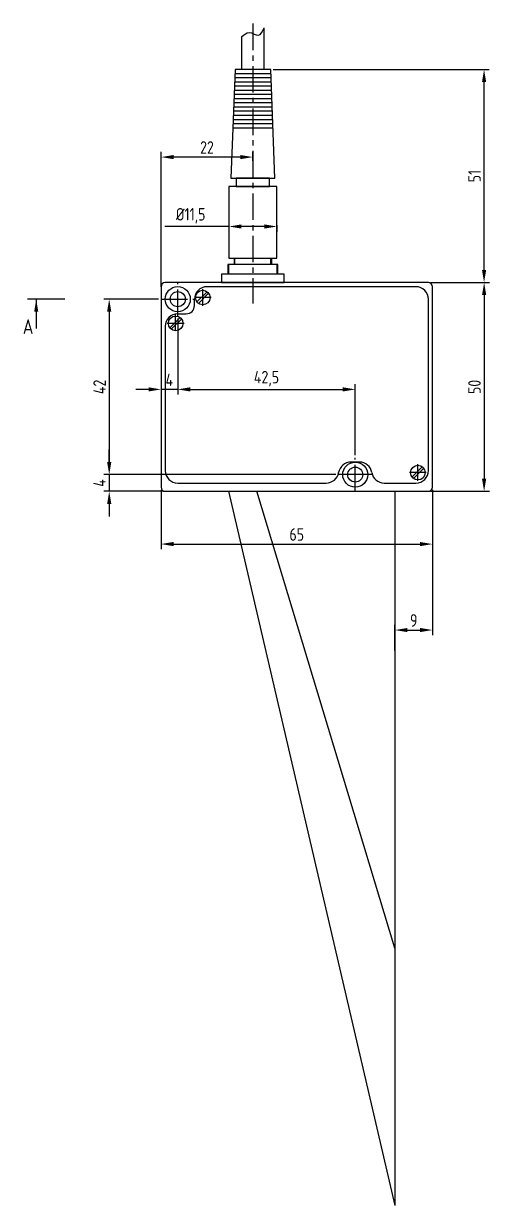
# Model space of a CAD drawing. Header units: millimetres. Extents: x -665 to 1947, y -360 to 733.
# Drawn here: x -105.9 to 5.6, y -257.7 to 25.3 of the extents above; entities that cross this region are included whole.
import ezdxf

# ---------------------------------------------------------------- set-up
doc = ezdxf.new("R2010")
doc.units = ezdxf.units.MM
doc.linetypes.add('CENTER', pattern=[10.16, 6.35, -1.27, 1.27, -1.27])
doc.layers.add('Луч', color=72, linetype='Continuous')
doc.layers.add('Пластина', color=7, linetype='Continuous')
doc.styles.add('GOSTw', font='gostw.shx')
doc.dimstyles.new('Vad-style', dxfattribs={"dimtxt": 3, "dimasz": 3, "dimexe": 1.25, "dimexo": 0.625, "dimgap": 0.8, "dimtad": 1, "dimtxsty": 'GOSTw', "dimcen": 2.5, "dimclrd": 1, "dimclre": 1, "dimclrt": 1, "dimazin": 0, "dimtfac": 1, "dimtmove": 0, "dimatfit": 3, "dimfxl": 0, "dimarcsym": 0})

# ---------------------------------------------------------------- blocks, each defined once
blk = doc.blocks.new('*D162')
at = {"layer": 'Defpoints', "color": 0, "transparency": 16777216}
for p in [(-30.52, -82.68), (-85.42, -86.68), (-72.01, -86.68)]:
    blk.add_point(p, dxfattribs=at)
at = {"layer": 'Луч', "color": 1, "lineweight": -2, "transparency": 16777216}
for p, q in [((-85.42, -79.68), (-85.42, -76.68)), ((-31.14, -82.68), (-86.67, -82.68)), ((-85.42, -82.68), (-85.42, -86.68)), ((-72.64, -86.68), (-86.67, -86.68)), ((-85.42, -89.68), (-85.42, -92.68))]:
    blk.add_line(p, q, dxfattribs=at)
at = {"layer": 'Луч', "color": 1, "transparency": 16777216}
for points in [[(-85.92, -79.68), (-84.92, -79.68), (-85.42, -82.68)], [(-85.92, -89.68), (-84.92, -89.68), (-85.42, -86.68)]]:
    blk.add_solid(points, dxfattribs=at)
at = {"layer": 'Луч', "color": 1, "transparency": 16777216, "insert": (-87.72, -84.68), "char_height": 3, "attachment_point": 5, "rotation": 90, "style": 'GOSTw'}
blk.add_mtext('4', dxfattribs=at)
blk = doc.blocks.new('Винт_М2_V')
at = {"layer": 'Пластина'}
for points in [[(-1.4, 1.05), (1.05, -1.4)], [(1.4, -1.05), (-1.05, 1.4)]]:
    blk.add_lwpolyline(points, dxfattribs=at)
blk.add_circle((0, 0), 1.75, dxfattribs=at)
blk = doc.blocks.new('*D163')
at = {"color": 1, "lineweight": -2, "transparency": 16777216}
for p, q in [((-73.01, -38.31), (-73.01, -63.52)), ((-69.01, -45.29), (-69.01, -63.52)), ((-76.01, -62.27), (-79.01, -62.27)), ((-69.01, -62.27), (-73.01, -62.27)), ((-66.01, -62.27), (-63.01, -62.27))]:
    blk.add_line(p, q, dxfattribs=at)
at = {"color": 1, "transparency": 16777216}
for points in [[(-76.01, -61.77), (-76.01, -62.77), (-73.01, -62.27)], [(-66.01, -61.77), (-66.01, -62.77), (-69.01, -62.27)]]:
    blk.add_solid(points, dxfattribs=at)
at = {"layer": 'Defpoints', "color": 0, "transparency": 16777216}
for p in [(-73.01, -37.68), (-69.01, -44.67), (-73.01, -62.27)]:
    blk.add_point(p, dxfattribs=at)
at = {"color": 1, "transparency": 16777216, "insert": (-71.01, -59.97), "char_height": 3, "attachment_point": 5, "style": 'GOSTw'}
blk.add_mtext('4', dxfattribs=at)
blk = doc.blocks.new('*D164')
at = {"color": 1, "lineweight": -2, "transparency": 16777216}
for p, q in [((-69.01, -45.29), (-69.01, -63.52)), ((-26.52, -78.06), (-26.52, -61.02)), ((-66.01, -62.27), (-29.52, -62.27))]:
    blk.add_line(p, q, dxfattribs=at)
at = {"color": 1, "transparency": 16777216}
for points in [[(-66.01, -61.77), (-66.01, -62.77), (-69.01, -62.27)], [(-29.52, -61.77), (-29.52, -62.77), (-26.52, -62.27)]]:
    blk.add_solid(points, dxfattribs=at)
at = {"layer": 'Defpoints', "color": 0, "transparency": 16777216}
for p in [(-69.01, -44.67), (-26.52, -62.27), (-26.52, -78.68)]:
    blk.add_point(p, dxfattribs=at)
at = {"color": 1, "transparency": 16777216, "insert": (-47.76, -59.68), "char_height": 3, "attachment_point": 5, "style": 'GOSTw'}
blk.add_mtext('42,5', dxfattribs=at)
blk = doc.blocks.new('*D165')
at = {"color": 1, "lineweight": -2, "transparency": 16777216}
for p, q in [((-73.64, -40.67), (-86.67, -40.67)), ((-85.42, -43.67), (-85.42, -79.68)), ((-31.14, -82.68), (-86.67, -82.68))]:
    blk.add_line(p, q, dxfattribs=at)
at = {"color": 1, "transparency": 16777216}
for points in [[(-85.92, -43.67), (-84.92, -43.67), (-85.42, -40.67)], [(-85.92, -79.68), (-84.92, -79.68), (-85.42, -82.68)]]:
    blk.add_solid(points, dxfattribs=at)
at = {"layer": 'Defpoints', "color": 0, "transparency": 16777216}
for p in [(-73.01, -40.67), (-85.42, -82.68), (-30.52, -82.68)]:
    blk.add_point(p, dxfattribs=at)
at = {"color": 1, "transparency": 16777216, "insert": (-87.72, -61.67), "char_height": 3, "attachment_point": 5, "rotation": 90, "style": 'GOSTw'}
blk.add_mtext('42', dxfattribs=at)
blk = doc.blocks.new('*D166')
at = {"color": 1, "lineweight": -2, "transparency": 16777216}
for p, q in [((-8.39, -36.68), (5.59, -36.68)), ((4.34, -39.68), (4.34, -83.68)), ((-8.39, -86.68), (5.59, -86.68))]:
    blk.add_line(p, q, dxfattribs=at)
at = {"color": 1, "transparency": 16777216}
for points in [[(3.84, -39.68), (4.84, -39.68), (4.34, -36.68)], [(3.84, -83.68), (4.84, -83.68), (4.34, -86.68)]]:
    blk.add_solid(points, dxfattribs=at)
at = {"layer": 'Defpoints', "color": 0, "transparency": 16777216}
for p in [(-9.01, -36.68), (-9.01, -86.68), (4.34, -86.68)]:
    blk.add_point(p, dxfattribs=at)
at = {"color": 1, "transparency": 16777216, "insert": (2.04, -61.68), "char_height": 3, "attachment_point": 5, "rotation": 90, "style": 'GOSTw'}
blk.add_mtext('50', dxfattribs=at)
blk = doc.blocks.new('*D167')
at = {"color": 1, "lineweight": -2, "transparency": 16777216}
for p, q in [((-73.01, -86.31), (-73.01, -100.56)), ((-8.01, -86.31), (-8.01, -100.56)), ((-70.01, -99.31), (-11.01, -99.31))]:
    blk.add_line(p, q, dxfattribs=at)
at = {"color": 1, "transparency": 16777216}
for points in [[(-70.01, -98.81), (-70.01, -99.81), (-73.01, -99.31)], [(-11.01, -98.81), (-11.01, -99.81), (-8.01, -99.31)]]:
    blk.add_solid(points, dxfattribs=at)
at = {"layer": 'Defpoints', "color": 0, "transparency": 16777216}
for p in [(-73.01, -85.68), (-8.01, -85.68), (-8.01, -99.31)]:
    blk.add_point(p, dxfattribs=at)
at = {"color": 1, "transparency": 16777216, "insert": (-40.51, -97.01), "char_height": 3, "attachment_point": 5, "style": 'GOSTw'}
blk.add_mtext('65', dxfattribs=at)
blk = doc.blocks.new('*D168')
at = {"color": 1, "lineweight": -2, "transparency": 16777216}
for p, q in [((-46.14, 14.32), (5.58, 14.32)), ((4.33, -33.68), (4.33, 11.32)), ((-8.39, -36.68), (5.58, -36.68))]:
    blk.add_line(p, q, dxfattribs=at)
at = {"color": 1, "transparency": 16777216}
for points in [[(3.83, 11.32), (4.83, 11.32), (4.33, 14.32)], [(3.83, -33.68), (4.83, -33.68), (4.33, -36.68)]]:
    blk.add_solid(points, dxfattribs=at)
at = {"layer": 'Defpoints', "color": 0, "transparency": 16777216}
for p in [(-46.76, 14.32), (4.33, 14.32), (-9.01, -36.68)]:
    blk.add_point(p, dxfattribs=at)
at = {"color": 1, "transparency": 16777216, "insert": (2.03, -11.18), "char_height": 3, "attachment_point": 5, "rotation": 90, "style": 'GOSTw'}
blk.add_mtext('51', dxfattribs=at)
blk = doc.blocks.new('*D169')
at = {"color": 1, "lineweight": -2, "transparency": 16777216}
for p, q in [((-56.76, -23.26), (-72.08, -23.26)), ((-56.76, -22.91), (-56.76, -24.51)), ((-48.26, -23.26), (-53.76, -23.26)), ((-45.26, -22.91), (-45.26, -24.51))]:
    blk.add_line(p, q, dxfattribs=at)
at = {"color": 1, "transparency": 16777216}
for points in [[(-53.76, -22.76), (-53.76, -23.76), (-56.76, -23.26)], [(-48.26, -22.76), (-48.26, -23.76), (-45.26, -23.26)]]:
    blk.add_solid(points, dxfattribs=at)
at = {"layer": 'Defpoints', "color": 0, "transparency": 16777216}
for p in [(-56.76, -22.28), (-45.26, -22.28), (-56.76, -23.26)]:
    blk.add_point(p, dxfattribs=at)
at = {"color": 1, "transparency": 16777216, "insert": (-65.92, -20.68), "char_height": 3, "attachment_point": 5, "style": 'GOSTw'}
blk.add_mtext('%%C11,5', dxfattribs=at)
blk = doc.blocks.new('*D170')
at = {"color": 1, "lineweight": -2, "transparency": 16777216}
for p, q in [((-73.01, -37.68), (-73.01, -5.39)), ((-51.01, -7.56), (-51.01, -5.39)), ((-54.01, -6.64), (-70.01, -6.64))]:
    blk.add_line(p, q, dxfattribs=at)
at = {"color": 1, "transparency": 16777216}
for points in [[(-70.01, -6.14), (-70.01, -7.14), (-73.01, -6.64)], [(-54.01, -6.14), (-54.01, -7.14), (-51.01, -6.64)]]:
    blk.add_solid(points, dxfattribs=at)
at = {"layer": 'Defpoints', "color": 0, "transparency": 16777216}
for p in [(-73.01, -6.64), (-51.01, -8.18), (-73.01, -38.31)]:
    blk.add_point(p, dxfattribs=at)
at = {"color": 1, "transparency": 16777216, "insert": (-62.01, -4.34), "char_height": 3, "attachment_point": 5, "style": 'GOSTw'}
blk.add_mtext('22', dxfattribs=at)
blk = doc.blocks.new('*D176')
at = {"color": 1, "lineweight": -2, "transparency": 16777216}
for p, q in [((-8.01, -86.31), (-8.01, -121.15)), ((-17.01, -124.82), (-17.01, -118.65)), ((-14.01, -119.9), (-11.01, -119.9))]:
    blk.add_line(p, q, dxfattribs=at)
at = {"color": 1, "transparency": 16777216}
for points in [[(-14.01, -119.4), (-14.01, -120.4), (-17.01, -119.9)], [(-11.01, -119.4), (-11.01, -120.4), (-8.01, -119.9)]]:
    blk.add_solid(points, dxfattribs=at)
at = {"layer": 'Defpoints', "color": 0, "transparency": 16777216}
for p in [(-8.01, -85.68), (-8.01, -119.9), (-17.01, -125.45)]:
    blk.add_point(p, dxfattribs=at)
at = {"color": 1, "transparency": 16777216, "insert": (-12.51, -117.6), "char_height": 3, "attachment_point": 5, "style": 'GOSTw'}
blk.add_mtext('9', dxfattribs=at)

msp = doc.modelspace()

# ---------------------------------------------------------------- linework, layer by layer
at = {"color": 4, "linetype": 'CENTER'}
for p, q in [((-51.012, 25.318), (-51.012, -41.682)), ((-69.012, -44.667), (-69.012, -36.667)), ((-63.012, -42.269), (-63.012, -38.269)), ((-73.012, -40.667), (-65.012, -40.667)), ((-61.012, -40.269), (-65.012, -40.269)), ((-69.512, -48.167), (-69.512, -44.167)), ((-67.512, -46.467), (-71.512, -46.467)), ((-26.516, -86.682), (-26.516, -78.682)), ((-11.512, -84.197), (-11.512, -80.197)), ((-22.516, -82.682), (-30.516, -82.682)), ((-24.516, -82.682), (-30.516, -82.682)), ((-9.512, -82.197), (-13.512, -82.197))]:
    msp.add_line(p, q, dxfattribs=at)
for p, q in [((-48.312, 14.318), (-48.312, 24.318)), ((-53.712, 22.133), (-53.712, 14.318)), ((-55.262, 14.318), (-56.262, -11.682)), ((-46.762, 14.318), (-55.262, 14.318)), ((-45.762, -11.682), (-46.762, 14.318)), ((-46.685, 12.318), (-55.339, 12.318)), ((-46.723, 13.318), (-55.3, 13.318)), ((-46.57, 9.318), (-55.454, 9.318)), ((-46.608, 10.318), (-55.416, 10.318)), ((-46.647, 11.318), (-55.377, 11.318)), ((-46.454, 6.318), (-55.57, 6.318)), ((-46.493, 7.318), (-55.531, 7.318)), ((-46.531, 8.318), (-55.493, 8.318)), ((-46.339, 3.318), (-55.685, 3.318)), ((-46.377, 4.318), (-55.647, 4.318)), ((-46.416, 5.318), (-55.608, 5.318)), ((-46.223, 0.318), (-55.8, 0.318)), ((-46.262, 1.318), (-55.762, 1.318)), ((-46.3, 2.318), (-55.723, 2.318)), ((-56.262, -11.682), (-45.762, -11.682)), ((-55.512, -30.882), (-55.512, -32.382)), ((-46.512, -32.382), (-46.512, -30.882)), ((-45.012, -32.382), (-57.012, -32.382)), ((-57.012, -32.382), (-57.012, -34.682)), ((-45.012, -34.682), (-45.012, -32.382)), ((-9.012, -36.682), (-72.012, -36.682)), ((-56.012, -36.682), (-46.012, -36.682)), ((-73.012, -37.682), (-73.012, -85.682)), ((-12.012, -37.682), (-62.012, -37.682)), ((-8.012, -85.682), (-8.012, -37.682)), ((-96.012, -40.667), (-105.012, -40.667)), ((-65.012, -42.167), (-65.012, -40.682)), ((-9.012, -81.697), (-9.012, -40.682)), ((-69.012, -44.167), (-67.012, -44.167)), ((-72.012, -47.167), (-72.012, -81.697)), ((-25.502, -79.682), (-27.531, -79.682)), ((-69.012, -84.697), (-33.45, -84.697)), ((-23.516, -82.682), (-23.516, -82.697)), ((-19.583, -84.697), (-12.012, -84.697)), ((-72.012, -86.682), (-9.012, -86.682))]:
    msp.add_line(p, q)
at = {"color": 3}
for p, q in [((-55.312, -32.382), (-55.312, -30.882)), ((-46.712, -32.382), (-46.712, -30.882)), ((-56.812, -34.682), (-56.812, -32.382)), ((-45.212, -34.682), (-45.212, -32.382))]:
    msp.add_line(p, q, dxfattribs=at)
at = {"color": 1}
for p, q in [((-56.822, -86.682), (-17.011, -257.673)), ((-17.011, -196.056), (-50.08, -86.682)), ((-17.011, -86.682), (-17.011, -257.673))]:
    msp.add_line(p, q, dxfattribs=at)
for points in [[(-56.762, -30.882), (-45.262, -30.882), (-45.262, -13.682), (-56.762, -13.682)], [(-55.012, -13.682), (-47.012, -13.682), (-47.012, -11.682), (-55.012, -11.682)], [(-58.512, -34.682), (-58.512, -36.682), (-43.512, -36.682), (-43.512, -34.682)]]:
    msp.add_lwpolyline(points, close=True)
for centre, radius in [((-69.012, -40.667), 3), ((-69.012, -40.667), 1.8), ((-26.516, -82.682), 3), ((-26.516, -82.682), 1.8)]:
    msp.add_circle(centre, radius)
for centre, radius, start, end in [((-72.012, -37.682), 1, 90, 180), ((-9.012, -37.682), 1, 0, 90), ((-62.012, -40.682), 3, 90, 180), ((-12.012, -40.682), 3, 0, 90), ((-67.012, -42.167), 2, 270, 0), ((-69.012, -47.167), 3, 90, 180), ((-69.012, -81.697), 3, 180, 270), ((-27.531, -82.682), 3, 90, 170.55187), ((-25.502, -82.682), 3, 9.44813, 90), ((-12.012, -81.697), 3, 270, 0), ((-33.45, -81.697), 3, 270, 350.55187), ((-19.583, -81.697), 3, 189.44813, 270), ((-72.012, -85.682), 1, 180, 270), ((-9.012, -85.682), 1, 270, 0)]:
    msp.add_arc(centre, radius, start, end)
at = {"color": 3}
msp.add_spline([(-53.712, 22.133), (-51.87, 23.212), (-49.712, 22.525), (-48.312, 24.318)], degree=3, dxfattribs=at)

# ---------------------------------------------------------------- block references
at = {"rotation": 270}
for p in [(-63.012, -40.269), (-69.512, -46.467), (-11.512, -82.197)]:
    msp.add_blockref('Винт_М2_V', p, dxfattribs=at)

# ---------------------------------------------------------------- texts
at = {"color": 1, "style": 'GOSTw'}
msp.add_text('A', height=3.5, dxfattribs=at).set_placement((-106.109, -48.99))

# ---------------------------------------------------------------- dimensions: what is measured, and where the dimension line sits
for base, p2, picture, middle in [((4.332, 14.318), (-46.762, 14.318), '*D168', (2.032, -11.182)), ((4.345, -86.682), (-9.012, -86.682), '*D166', (2.045, -61.682))]:
    dim = msp.add_linear_dim(base=base, p1=(-9.012, -36.682), p2=p2, angle=90, dimstyle='Vad-style')
    dim.commit()
    dim.dimension.update_dxf_attribs({"geometry": picture, "text_midpoint": middle})
for base, p1, p2, picture, middle in [((-73.012, -6.641), (-51.012, -8.182), (-73.012, -38.307), '*D170', (-62.012, -4.341)), ((-73.012, -62.27), (-69.012, -44.667), (-73.012, -37.682), '*D163', (-71.012, -59.97)), ((-26.516, -62.27), (-69.012, -44.667), (-26.516, -78.682), '*D164', (-47.764, -59.684)), ((-8.012, -99.308), (-73.012, -85.682), (-8.012, -85.682), '*D167', (-40.512, -97.008)), ((-8.012, -119.9), (-17.011, -125.447), (-8.012, -85.682), '*D176', (-12.512, -117.6))]:
    dim = msp.add_linear_dim(base=base, p1=p1, p2=p2, dimstyle='Vad-style')
    dim.commit()
    dim.dimension.update_dxf_attribs({"geometry": picture, "text_midpoint": middle})
dim = msp.add_linear_dim(base=(-56.762, -23.263), p1=(-45.262, -22.282), p2=(-56.762, -22.282), text='%%C<>', dimstyle='Vad-style')
dim.commit()
dim.dimension.update_dxf_attribs({"geometry": '*D169', "text_midpoint": (-65.919, -23.263), "dimtype": 160})
dim = msp.add_linear_dim(base=(-85.418, -82.682), p1=(-73.012, -40.667), p2=(-30.516, -82.682), angle=90, dimstyle='Vad-style', override={"dimdec": 1})
dim.commit()
dim.dimension.update_dxf_attribs({"geometry": '*D165', "text_midpoint": (-87.718, -61.674)})
at = {"layer": 'Луч'}
dim = msp.add_linear_dim(base=(-85.418, -86.682), p1=(-30.516, -82.682), p2=(-72.012, -86.682), angle=90, dimstyle='Vad-style', dxfattribs=at)
dim.commit()
dim.dimension.update_dxf_attribs({"geometry": '*D162', "text_midpoint": (-87.718, -84.682)})

# ---------------------------------------------------------------- leaders
msp.add_leader([(-102.897, -40.667), (-102.897, -47.667)], dimstyle='Vad-style', override={"dimgap": 0.625, "dimtad": 0})

doc.saveas('drawing.dxf')
